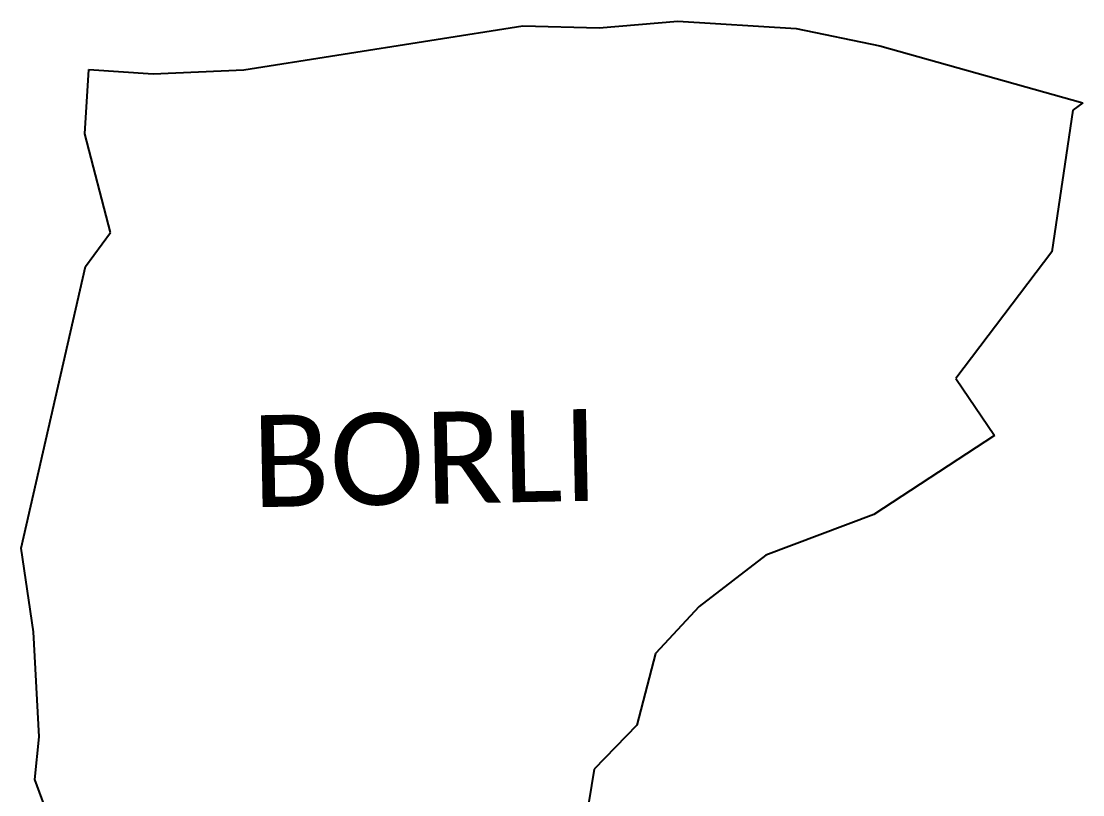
# Model space of a CAD drawing. Header units: metres. Extents: x 279276 to 280727, y 2047083 to 2048907.
# Drawn here: x 279471 to 280727, y 2047992 to 2048907 of the extents above; entities that cross this region are included whole.
import ezdxf

# ---------------------------------------------------------------- set-up
doc = ezdxf.new("R2010")
doc.units = ezdxf.units.M
doc.layers.add('village', color=3, linetype='Continuous')
doc.layers.add('VILLAGE NAME', color=250, linetype='Continuous')
doc.styles.get("Standard").update_dxf_attribs({"font": 'calibri.ttf'})

msp = doc.modelspace()

# ---------------------------------------------------------------- linework, layer by layer
at = {"color": 3}
msp.add_line((280064.4, 2048901.8), (280154.8, 2048899.3), dxfattribs=at)
at = {"layer": 'village', "color": 3}
for p, q in [((279734.3, 2048849.7), (280064.4, 2048901.8)), ((280154.8, 2048899.3), (280247.8, 2048907.2)), ((280247.8, 2048907.2), (280387.8, 2048898.7)), ((280387.8, 2048898.7), (280487, 2048878.2)), ((280487, 2048878.2), (280727.1, 2048810.5)), ((279546.4, 2048773.8), (279551.2, 2048850.1)), ((279551.2, 2048850.1), (279627.1, 2048845)), ((279627.1, 2048845), (279734.3, 2048849.7)), ((280727.1, 2048810.5), (280715.4, 2048802.1)), ((280715.4, 2048802.1), (280690.4, 2048634.3)), ((279576.5, 2048657.1), (279546.4, 2048773.8)), ((279546.9, 2048616.8), (279576.5, 2048657.1)), ((280690.4, 2048634.3), (280576.7, 2048484.4)), ((279471, 2048283.7), (279546.9, 2048616.8)), ((280576.7, 2048484.4), (280622.7, 2048417.1)), ((280622.7, 2048417.1), (280479.7, 2048323.5)), ((280479.7, 2048323.5), (280352.2, 2048275.5)), ((279485.4, 2048184.7), (279471, 2048283.7)), ((280352.2, 2048275.5), (280273.2, 2048214.8)), ((280273.2, 2048214.8), (280221.6, 2048159.2)), ((279492.4, 2048060.5), (279485.4, 2048184.7)), ((280221.6, 2048159.2), (280199.5, 2048074.2)), ((280199.5, 2048074.2), (280149, 2048022.1)), ((279487.3, 2048010.1), (279492.4, 2048060.5)), ((280149, 2048022.1), (280137.1, 2047949.3)), ((279529.5, 2047893.9), (279487.3, 2048010.1))]:
    msp.add_line(p, q, dxfattribs=at)

# ---------------------------------------------------------------- texts
at = {"layer": 'VILLAGE NAME'}
msp.add_text('BORLI', height=108.75, rotation=1.1028, dxfattribs=at).set_placement((279744.8, 2048332))

doc.saveas('drawing.dxf')
